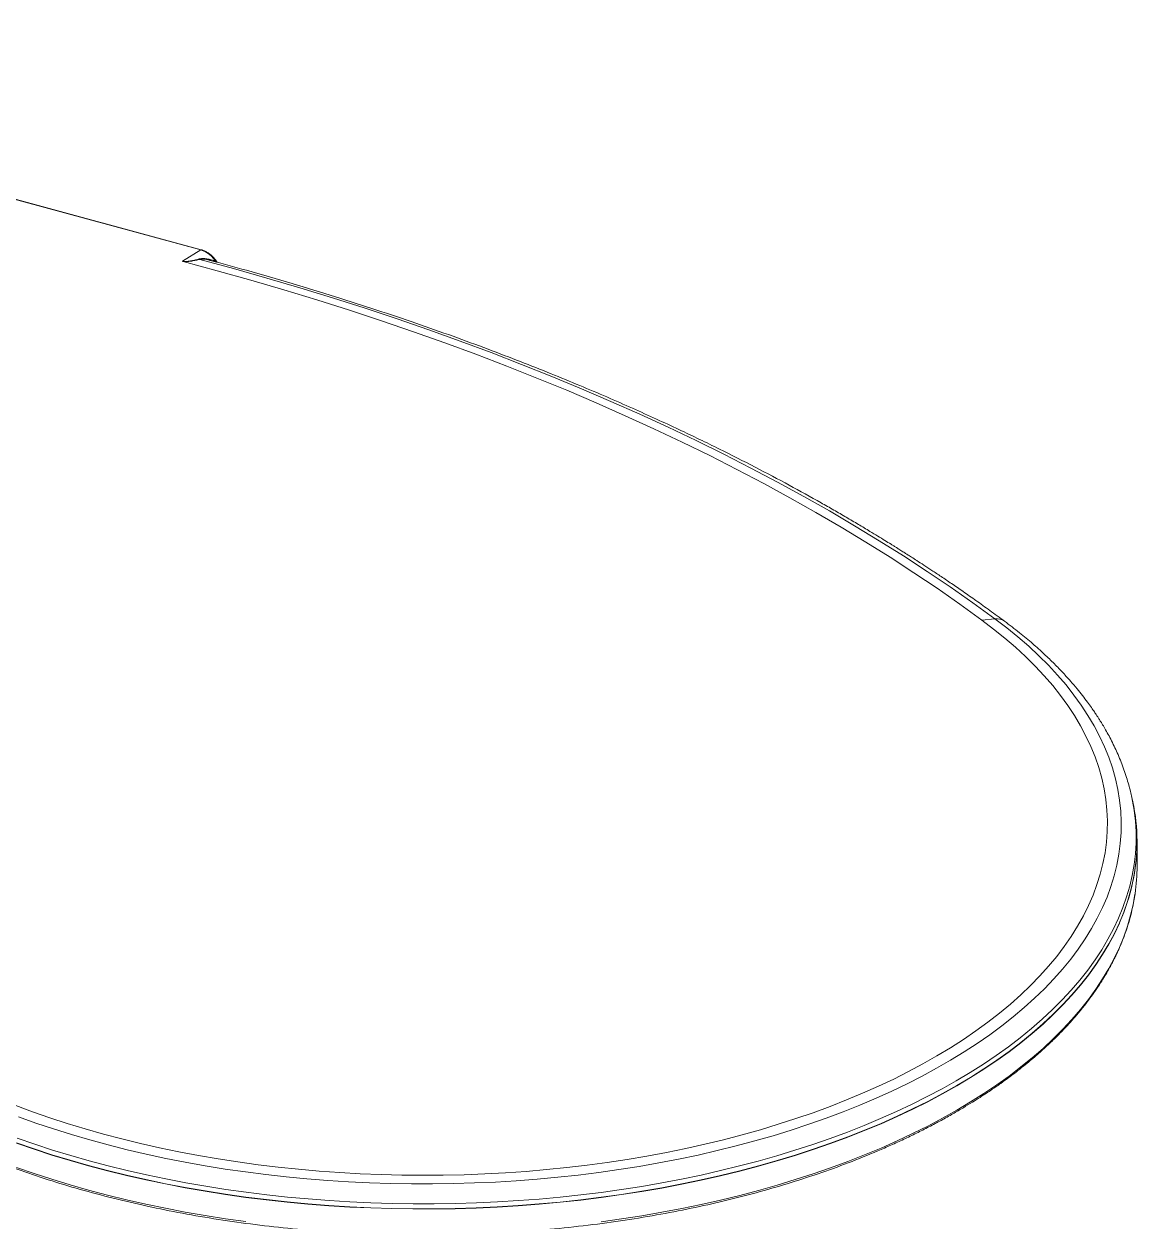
# Paper-space layout '_Trimétrique' of a CAD drawing. Header units: millimetres. Extents: x -662 to 587, y -747 to 438.
# Drawn here: x -37 to 587, y -316 to 355 of the extents above; entities that cross this region are included whole.
import ezdxf

# ---------------------------------------------------------------- set-up
doc = ezdxf.new("R2010")
doc.units = ezdxf.units.MM

psp = doc.layouts.new('_Trimétrique')

# ---------------------------------------------------------------- linework, layer by layer
at = {"color": 7, "linetype": 'Continuous', "lineweight": 15}
for p, q in [((-404.64, 355.42), (62.2, 228.72)), ((61.94, 228.61), (-404.64, 355.42)), ((51.8, 222.23), (61.94, 228.61)), ((71.16, 221.68), (70.93, 222.03)), ((500.27, 20.83), (507.56, 21.59)), ((584.44, -78.66), (584.41, -78.52)), ((584.95, -81.08), (584.44, -78.66)), ((587.32, -117.2), (587.32, -103.57))]:
    psp.add_line(p, q, dxfattribs=at)
at = {"color": 7, "linetype": 'Continuous', "lineweight": 15, "flags": 128}
for points in [[(500.27, 20.83), (487.84, 29.83), (475.11, 38.72), (462.07, 47.49), (448.75, 56.14), (435.13, 64.67), (421.22, 73.08), (407.03, 81.36), (392.57, 89.52), (377.83, 97.54), (362.82, 105.43), (347.55, 113.18), (332.02, 120.8), (316.23, 128.27), (300.19, 135.6), (283.9, 142.79), (267.38, 149.83), (250.62, 156.72), (233.63, 163.46), (216.41, 170.04), (198.97, 176.47), (181.32, 182.74), (163.46, 188.86), (145.4, 194.81), (127.13, 200.6), (108.68, 206.22), (90.03, 211.68), (71.21, 216.97), (52.2, 222.09)], [(507.56, 21.59), (495.17, 30.58), (482.49, 39.47), (469.5, 48.24), (456.22, 56.89), (442.66, 65.42), (428.81, 73.83), (414.68, 82.11), (400.27, 90.27), (385.59, 98.3), (370.65, 106.2), (355.44, 113.96), (339.97, 121.59), (324.25, 129.07), (308.28, 136.42), (292.07, 143.62), (275.62, 150.68), (258.93, 157.59), (242.02, 164.35), (224.88, 170.96), (207.52, 177.41), (189.94, 183.71), (172.16, 189.85), (154.17, 195.84), (135.99, 201.66), (117.61, 207.32), (99.05, 212.81), (80.3, 218.14), (61.38, 223.3)], [(-41.85, -251.48), (-32.4, -255), (-22.75, -258.36), (-12.91, -261.57), (-2.88, -264.63), (7.33, -267.53), (17.7, -270.27), (28.23, -272.84), (38.9, -275.25), (49.71, -277.49), (60.65, -279.56), (71.71, -281.45), (82.87, -283.18), (94.13, -284.72), (105.48, -286.09), (116.9, -287.29), (128.39, -288.3), (139.93, -289.13), (151.51, -289.78), (163.13, -290.25), (174.77, -290.54), (186.42, -290.65), (198.08, -290.57), (209.72, -290.31), (221.34, -289.87), (232.93, -289.24), (244.48, -288.44), (255.98, -287.45), (267.41, -286.29), (278.77, -284.95), (290.04, -283.43), (301.22, -281.73), (312.29, -279.86), (323.25, -277.82), (334.09, -275.6), (344.78, -273.22), (355.33, -270.67), (365.73, -267.96), (375.96, -265.09), (386.02, -262.06), (395.89, -258.87), (405.57, -255.52), (415.05, -252.03), (424.32, -248.39), (433.37, -244.61), (442.19, -240.69), (450.78, -236.63), (459.12, -232.44), (467.21, -228.12), (475.05, -223.68), (482.61, -219.11), (489.91, -214.43), (496.92, -209.64), (503.65, -204.74), (510.09, -199.73), (516.23, -194.63), (522.06, -189.44), (527.58, -184.15), (532.79, -178.78), (537.69, -173.34), (542.25, -167.81), (546.49, -162.22), (550.4, -156.57), (553.97, -150.85), (557.2, -145.09), (560.09, -139.27), (562.64, -133.42), (564.84, -127.52), (566.69, -121.6), (568.19, -115.64), (569.34, -109.67), (570.14, -103.68), (570.58, -97.68), (570.66, -91.68), (570.4, -85.68), (569.78, -79.69), (568.8, -73.71), (567.48, -67.74), (565.8, -61.8), (563.77, -55.89), (561.39, -50.02), (558.67, -44.18), (555.61, -38.39), (552.2, -32.65), (548.46, -26.97), (544.38, -21.34), (539.98, -15.79), (535.24, -10.3), (530.19, -4.89), (524.82, 0.43), (519.14, 5.68), (513.15, 10.82), (506.86, 15.88), (500.27, 20.83)], [(-40.25, -257.89), (-30.56, -261.35), (-20.68, -264.66), (-10.6, -267.81), (-0.34, -270.8), (10.09, -273.63), (20.68, -276.3), (31.42, -278.81), (42.3, -281.14), (53.31, -283.31), (64.45, -285.3), (75.69, -287.13), (87.04, -288.77), (98.48, -290.24), (110, -291.53), (121.59, -292.64), (133.24, -293.57), (144.94, -294.32), (156.68, -294.88), (168.44, -295.27), (180.23, -295.47), (192.02, -295.49), (203.8, -295.33), (215.57, -294.98), (227.32, -294.45), (239.02, -293.74), (250.68, -292.84), (262.29, -291.77), (273.82, -290.52), (285.28, -289.08), (296.65, -287.47), (307.92, -285.69), (319.07, -283.73), (330.11, -281.6), (341.02, -279.3), (351.79, -276.83), (362.41, -274.19), (372.87, -271.39), (383.17, -268.43), (393.28, -265.31), (403.21, -262.04), (412.94, -258.61), (422.47, -255.03), (431.78, -251.31), (440.87, -247.44), (449.73, -243.44), (458.35, -239.3), (466.73, -235.02), (474.85, -230.62), (482.71, -226.1), (490.3, -221.45), (497.62, -216.69), (504.66, -211.82), (511.4, -206.84), (517.86, -201.76), (524.01, -196.58), (529.85, -191.31), (535.39, -185.94), (540.61, -180.5), (545.5, -174.98), (550.08, -169.38), (554.32, -163.71), (558.23, -157.99), (561.8, -152.2), (565.03, -146.36), (567.92, -140.47), (570.46, -134.54), (572.66, -128.58), (574.5, -122.58), (576, -116.56), (577.14, -110.52), (577.92, -104.46), (578.35, -98.39), (578.43, -92.32), (578.15, -86.25), (577.52, -80.18), (576.53, -74.13), (575.18, -68.1), (573.49, -62.09), (571.44, -56.11), (569.05, -50.17), (566.3, -44.26), (563.22, -38.4), (559.79, -32.59), (556.02, -26.84), (551.92, -21.15), (547.49, -15.52), (542.73, -9.96), (537.65, -4.49), (532.25, 0.91), (526.53, 6.22), (520.51, 11.44), (514.19, 16.57), (507.56, 21.59)]]:
    psp.add_lwpolyline(points, dxfattribs=at)
at = {"color": 8, "linetype": 'Continuous', "lineweight": 15, "flags": 128}
for points in [[(70.71, 221.73), (70.82, 221.84), (70.9, 221.92), (70.93, 221.99), (70.93, 222.03)], [(-40.95, -269.8), (-31.13, -273.21), (-21.13, -276.47), (-10.94, -279.57), (-0.57, -282.52), (9.96, -285.31), (20.65, -287.94), (31.48, -290.4), (42.45, -292.69), (53.54, -294.82), (64.76, -296.78), (76.08, -298.56), (87.5, -300.17), (99.01, -301.61), (110.59, -302.87), (122.24, -303.95), (133.95, -304.86), (145.71, -305.58), (157.5, -306.13), (169.32, -306.49), (181.15, -306.68), (192.99, -306.68), (204.83, -306.5), (216.65, -306.15), (228.44, -305.61), (240.2, -304.89), (251.91, -304), (263.57, -302.92), (275.16, -301.67), (286.67, -300.24), (298.09, -298.63), (309.42, -296.86), (320.63, -294.91), (331.74, -292.79), (342.71, -290.5), (353.55, -288.04), (364.24, -285.42), (374.78, -282.64), (385.15, -279.7), (395.35, -276.6), (405.36, -273.35), (415.19, -269.95), (424.81, -266.39), (434.23, -262.7), (443.42, -258.86), (452.4, -254.88), (461.14, -250.77), (469.64, -246.52), (477.89, -242.15), (485.89, -237.65), (493.62, -233.03), (501.09, -228.3), (508.28, -223.45), (515.18, -218.5), (521.8, -213.44), (528.13, -208.29), (534.15, -203.04), (539.88, -197.7), (545.29, -192.28), (550.39, -186.77), (555.16, -181.19), (559.62, -175.54), (563.75, -169.83), (567.54, -164.05), (571.01, -158.22), (574.13, -152.34), (576.92, -146.41), (579.36, -140.45), (581.46, -134.44), (583.22, -128.41), (584.62, -122.36), (585.68, -116.28), (586.39, -110.2), (586.74, -104.1), (586.75, -98), (586.4, -91.91), (585.71, -85.82), (584.66, -79.75), (584.44, -78.66)], [(-41.33, -272.44), (-31.5, -275.86), (-21.49, -279.12), (-11.28, -282.23), (-0.91, -285.19), (9.64, -287.98), (20.33, -290.61), (31.18, -293.08), (42.16, -295.38), (53.27, -297.51), (64.5, -299.47), (75.83, -301.26), (87.27, -302.87), (98.79, -304.31), (110.39, -305.58), (122.05, -306.66), (133.78, -307.57), (145.55, -308.3), (157.36, -308.84), (169.19, -309.21), (181.04, -309.4), (192.9, -309.4), (204.75, -309.23), (216.58, -308.87), (228.39, -308.33), (240.16, -307.62), (251.89, -306.72), (263.56, -305.65), (275.17, -304.39), (286.69, -302.96), (298.13, -301.36), (309.47, -299.58), (320.71, -297.63), (331.82, -295.51), (342.81, -293.22), (353.67, -290.76), (364.37, -288.14), (374.93, -285.36), (385.31, -282.41), (395.53, -279.31), (405.56, -276.06), (415.39, -272.65), (425.03, -269.09), (434.46, -265.39), (443.67, -261.55), (452.66, -257.57), (461.41, -253.45), (469.93, -249.2), (478.19, -244.82), (486.2, -240.32), (493.95, -235.7), (501.43, -230.96), (508.63, -226.11), (515.55, -221.15), (522.18, -216.09), (528.51, -210.93), (534.55, -205.67), (540.28, -200.33), (545.7, -194.9), (550.81, -189.39), (555.6, -183.8), (560.06, -178.15), (564.2, -172.42), (568, -166.64), (571.47, -160.8), (574.61, -154.91), (577.4, -148.98), (579.85, -143), (581.96, -137), (583.72, -130.96), (585.09, -125.05)], [(286.69, -316.76), (298.13, -315.16), (309.48, -313.38), (320.71, -311.43), (331.83, -309.31), (342.82, -307.02), (353.67, -304.56), (364.38, -301.94), (374.93, -299.15), (385.32, -296.21), (395.53, -293.11), (405.56, -289.85), (415.4, -286.45), (425.04, -282.89), (434.47, -279.19), (443.68, -275.35), (452.67, -271.36), (461.42, -267.25), (469.94, -263), (478.2, -258.62), (486.21, -254.12), (493.96, -249.49), (501.44, -244.76), (508.64, -239.91), (515.56, -234.95), (522.19, -229.88), (528.53, -224.72), (534.56, -219.47), (540.29, -214.12), (545.72, -208.69), (550.82, -203.18), (555.61, -197.6), (560.08, -191.94), (564.21, -186.22), (568.02, -180.43), (571.49, -174.59), (574.62, -168.71), (577.42, -162.77), (579.87, -156.8), (581.97, -150.79), (583.73, -144.75), (585.14, -138.69), (586.2, -132.64)], [(577.71, -148.46), (577.42, -149.13), (574.62, -155.07), (571.49, -160.96), (568.02, -166.8), (564.21, -172.58), (560.08, -178.3), (555.61, -183.96), (550.82, -189.54), (545.72, -195.05), (540.3, -200.48), (534.56, -205.83), (528.53, -211.09), (522.19, -216.25), (515.56, -221.31), (508.64, -226.27), (501.44, -231.12), (493.96, -235.86), (486.21, -240.48), (478.2, -244.98), (469.94, -249.36), (461.43, -253.61), (452.67, -257.73), (443.68, -261.71), (434.47, -265.55), (425.04, -269.25), (415.4, -272.81), (405.56, -276.22), (395.53, -279.47), (385.32, -282.57), (374.93, -285.52), (364.38, -288.3), (353.67, -290.92), (342.82, -293.38), (331.83, -295.67), (320.71, -297.79), (309.48, -299.74), (298.13, -301.52), (286.7, -303.12), (275.17, -304.55), (263.57, -305.81), (251.89, -306.88), (240.17, -307.78), (228.39, -308.49), (216.58, -309.03), (204.75, -309.39), (192.9, -309.56), (181.04, -309.56), (169.19, -309.37), (157.36, -309), (145.55, -308.46), (133.78, -307.73), (122.05, -306.82), (110.38, -305.74), (98.78, -304.47), (87.26, -303.03), (75.83, -301.42), (64.49, -299.63), (53.27, -297.67), (42.16, -295.54), (31.17, -293.24), (20.33, -290.77), (9.63, -288.14), (-0.91, -285.34), (-11.29, -282.39), (-21.49, -279.28), (-31.51, -276.02), (-41.34, -272.6)], [(-41.34, -286.24), (-31.52, -289.65), (-21.5, -292.92), (-11.29, -296.03), (-0.92, -298.98), (9.63, -301.78), (20.33, -304.41), (31.17, -306.87), (42.15, -309.17), (53.26, -311.31), (64.49, -313.27), (75.83, -315.06), (87.26, -316.67)]]:
    psp.add_lwpolyline(points, dxfattribs=at)
at = {"color": 8, "linetype": 'Continuous', "lineweight": 15}
for centre, radius, start, end in [((62.16, 228.46), 0.27, 80.73338, 143.9673), ((508.6, 14.12), 7.54, 54.49588, 97.91519)]:
    psp.add_arc(centre, radius, start, end, dxfattribs=at)
at = {"color": 7, "linetype": 'Continuous', "lineweight": 15}
for centre, radius, start, end in [((57.46, 213.87), 15.4, 30.68378, 73.12315), ((61.87, 224.03), 0.877, 213.34521, 235.83034), ((480.09, -103.41), 107.21, 348.35647, 12.02234), ((475.06, -103), 112.27, 336.1134, 359.71278), ((480.36, -117.17), 106.96, 351.6849, 359.98278)]:
    psp.add_arc(centre, radius, start, end, dxfattribs=at)
for points, knots in [([(70.93, 222.03), (70.74, 222.32), (70.21, 223.16), (69.16, 224.44), (67.73, 225.81), (66.15, 226.98), (64.46, 227.93), (63.12, 228.46), (62.36, 228.68), (62.2, 228.72)], [0, 0, 0, 0, 0.0912054, 0.2618962, 0.4333847, 0.6056883, 0.7787392, 0.9523868, 1, 1, 1, 1]), ([(51.8, 222.23), (52, 222.18), (52.22, 222.15), (52.66, 222.11), (52.88, 222.1), (53.53, 222.11), (53.96, 222.14), (54.79, 222.22), (55.19, 222.27), (55.98, 222.39), (56.37, 222.46), (57.52, 222.68), (58.26, 222.84), (59.72, 223.18), (60.43, 223.36), (61.14, 223.54)], [0, 0, 0, 0, 0.0625, 0.0625, 0.125, 0.125, 0.25, 0.25, 0.375, 0.375, 0.5, 0.5, 0.75, 0.75, 1, 1, 1, 1]), ([(61.38, 223.3), (60.68, 223.13), (59.98, 222.97), (58.54, 222.67), (57.81, 222.52), (56.68, 222.33), (56.3, 222.28), (55.52, 222.17), (55.13, 222.12), (54.32, 222.05), (53.9, 222.02), (53.27, 222.02), (53.05, 222.02), (52.63, 222.04), (52.42, 222.06), (52.2, 222.09)], [0, 0, 0, 0, 0.25, 0.25, 0.5, 0.5, 0.625, 0.625, 0.75, 0.75, 0.875, 0.875, 0.9375, 0.9375, 1, 1, 1, 1]), ([(61.14, 223.54), (61.52, 223.65), (61.92, 223.71), (62.74, 223.78), (63.15, 223.79), (64.4, 223.76), (65.26, 223.67), (66.91, 223.35), (67.71, 223.12), (68.88, 222.69), (69.26, 222.52), (70, 222.16), (70.37, 221.96), (70.71, 221.73)], [0, 0, 0, 0, 0.125, 0.125, 0.25, 0.25, 0.5, 0.5, 0.75, 0.75, 0.875, 0.875, 1, 1, 1, 1]), ([(512.97, 20.27), (510.21, 22.3), (504.92, 26.19), (497.17, 31.72), (490.03, 36.73), (483.5, 41.21), (477.61, 45.18), (472.4, 48.65), (467.87, 51.62), (464.04, 54.11), (461.03, 56.04), (458.78, 57.48), (457.2, 58.48), (455.95, 59.28), (454.79, 60.01), (453.57, 60.78), (452.24, 61.61), (450.82, 62.5), (448.67, 63.84), (445.69, 65.69), (441.74, 68.11), (436.79, 71.11), (430.89, 74.64), (424.13, 78.63), (417.15, 82.67), (406.55, 88.71), (391.97, 96.76), (372.97, 106.83), (356.12, 115.36), (341.75, 122.39), (330, 127.99), (317.47, 133.81), (304, 139.89), (289.66, 146.18), (274.42, 152.65), (258.29, 159.28), (241.14, 166.08), (222.82, 173.09), (203.29, 180.27), (182.49, 187.6), (160.53, 195), (137.39, 202.44), (113.01, 209.88), (89.37, 216.77), (73.69, 221.01), (66.67, 222.91)], [0, 0, 0, 0, 0.023953, 0.045943, 0.065973, 0.084041, 0.100148, 0.114294, 0.126479, 0.136703, 0.144967, 0.150484, 0.154564, 0.157461, 0.160435, 0.163656, 0.167127, 0.170845, 0.174812, 0.183928, 0.194134, 0.20543, 0.222066, 0.239224, 0.256694, 0.274476, 0.318067, 0.363426, 0.410551, 0.436063, 0.462448, 0.490543, 0.520377, 0.551951, 0.584653, 0.619033, 0.65509, 0.692824, 0.733056, 0.775034, 0.818757, 0.864225, 0.911437, 0.960394, 1, 1, 1, 1]), ([(66.72, 222.91), (66.86, 222.89), (67.15, 222.83), (67.42, 222.72), (67.56, 222.67)], [0, 0, 0, 0, 0.487432, 1, 1, 1, 1]), ([(584.44, -78.66), (584.17, -77.5), (583.59, -74.94), (582.58, -71.25), (581.38, -67.22), (580.02, -63.08), (578.43, -58.81), (576.74, -54.7), (574.95, -50.75), (573.09, -46.95), (571.19, -43.34), (569.35, -40.08), (567.77, -37.43), (566.5, -35.38), (565.5, -33.82), (564.51, -32.29), (563.28, -30.45), (561.59, -28), (559.35, -24.91), (556.67, -21.38), (553.53, -17.47), (549.94, -13.25), (545.73, -8.59), (540.82, -3.51), (535.16, 1.97), (528.65, 7.81), (521.27, 13.99), (515.8, 18.13), (512.96, 20.27)], [0, 0, 0, 0, 0.026688, 0.058799, 0.096396, 0.138066, 0.179393, 0.220075, 0.257841, 0.295032, 0.331521, 0.364206, 0.391765, 0.410366, 0.42559, 0.438395, 0.456261, 0.480775, 0.511936, 0.549742, 0.58827, 0.631879, 0.680567, 0.734329, 0.79316, 0.857053, 0.926003, 1, 1, 1, 1]), ([(-205.24, -157.01), (-204.2, -159.63), (-202.1, -164.88), (-198.2, -172.68), (-193.81, -180.31), (-189.02, -187.59), (-184.04, -194.35), (-179.05, -200.5), (-173.91, -206.31), (-168.42, -212.06), (-163.36, -216.96), (-158.99, -220.95), (-155.61, -223.92), (-152.27, -226.74), (-149.2, -229.24), (-146.52, -231.37), (-144.31, -233.09), (-142.63, -234.36), (-141.44, -235.25), (-140.18, -236.19), (-138.44, -237.46), (-135.79, -239.36), (-132.27, -241.83), (-127.74, -244.89), (-122.52, -248.27), (-116.63, -251.92), (-110.09, -255.78), (-102.7, -259.92), (-94.63, -264.18), (-86.09, -268.44), (-75.17, -273.57), (-61.65, -279.42), (-45.24, -285.81), (-28.12, -291.78), (-10.33, -297.33), (8.1, -302.41), (27.12, -307.02), (46.7, -311.12), (66.78, -314.7), (87.31, -317.74), (108.24, -320.22), (129.41, -322.12), (150.62, -323.43), (171.65, -324.14), (192.37, -324.27), (212.74, -323.87), (233.63, -322.91), (254.93, -321.34), (276.54, -319.1), (297.45, -316.32), (317.61, -313.04), (337, -309.29), (355.66, -305.12), (373.69, -300.51), (391.28, -295.43), (408.55, -289.84), (425.52, -283.69), (439.02, -278.24), (449.27, -273.76), (456.49, -270.45), (463.6, -267.03), (470.6, -263.49), (477.43, -259.86), (483.87, -256.26), (489.69, -252.86), (494.73, -249.79), (499.03, -247.07), (502.62, -244.72), (505.54, -242.76), (507.59, -241.35), (509.01, -240.36), (510.22, -239.51), (511.86, -238.34), (514.16, -236.68), (517.12, -234.49), (520.72, -231.73), (525.62, -227.84), (531.36, -223), (537.48, -217.48), (542.96, -212.15), (547.84, -207.07), (552.17, -202.25), (555.99, -197.7), (559.35, -193.43), (562.51, -189.15), (565.43, -184.92), (568.08, -180.79), (570.27, -177.16), (571.87, -174.31), (573.03, -172.17), (573.82, -170.64), (574.5, -169.3), (575.12, -168.05), (575.79, -166.66), (576.61, -164.9), (577.62, -162.63), (578.8, -159.83), (580.09, -156.53), (581.42, -152.79), (582.82, -148.36), (584.2, -143.25), (585.38, -137.97), (585.9, -134.47), (586.13, -132.92)], [0, 0, 0, 0, 0.013439, 0.0269969, 0.0405752, 0.0534991, 0.0656407, 0.077, 0.0870105, 0.097784, 0.1093203, 0.1150236, 0.1208965, 0.1266995, 0.1317007, 0.1358491, 0.1395214, 0.1420976, 0.14361, 0.1450063, 0.1478505, 0.1514889, 0.1568561, 0.1633488, 0.170967, 0.1787199, 0.1873699, 0.1969168, 0.2071824, 0.2175376, 0.2279275, 0.2457161, 0.2636054, 0.2815955, 0.2996863, 0.3178781, 0.3361708, 0.3545645, 0.3730593, 0.3916553, 0.4103525, 0.4291471, 0.4477898, 0.4661339, 0.4841794, 0.5019264, 0.519375, 0.5389504, 0.5581362, 0.5769327, 0.5953399, 0.6133579, 0.6309868, 0.6484677, 0.6658991, 0.6836383, 0.7016853, 0.7200404, 0.7283825, 0.7367868, 0.7452533, 0.7537819, 0.7623728, 0.7708574, 0.7785396, 0.7853301, 0.7912462, 0.7962881, 0.8004556, 0.8037486, 0.8051871, 0.8066894, 0.8091001, 0.8124616, 0.8170032, 0.8225888, 0.8292183, 0.8404592, 0.8511928, 0.8613257, 0.8708576, 0.8797884, 0.888118, 0.8958461, 0.9029727, 0.9111727, 0.9184389, 0.9248251, 0.9303311, 0.9333416, 0.9360042, 0.9383189, 0.9402858, 0.9425039, 0.9455213, 0.9494328, 0.9542383, 0.9599379, 0.9664104, 0.9734029, 0.9824701, 0.9922758, 1, 1, 1, 1])]:
    psp.add_open_spline(points, degree=3, knots=knots, dxfattribs=at)
psp.add_open_spline([(52.2, 222.09), (52.06, 222.13), (51.92, 222.17), (51.8, 222.23)], degree=3, dxfattribs=at)
at = {"color": 8, "linetype": 'Continuous', "lineweight": 15}
psp.add_open_spline([(66.67, 222.88), (66.16, 223.02), (65.04, 223.33), (63.21, 223.51), (61.99, 223.37), (61.38, 223.3)], degree=3, knots=[0, 0, 0, 0, 0.292504, 0.641824, 1, 1, 1, 1], dxfattribs=at)

doc.saveas('drawing.dxf')
